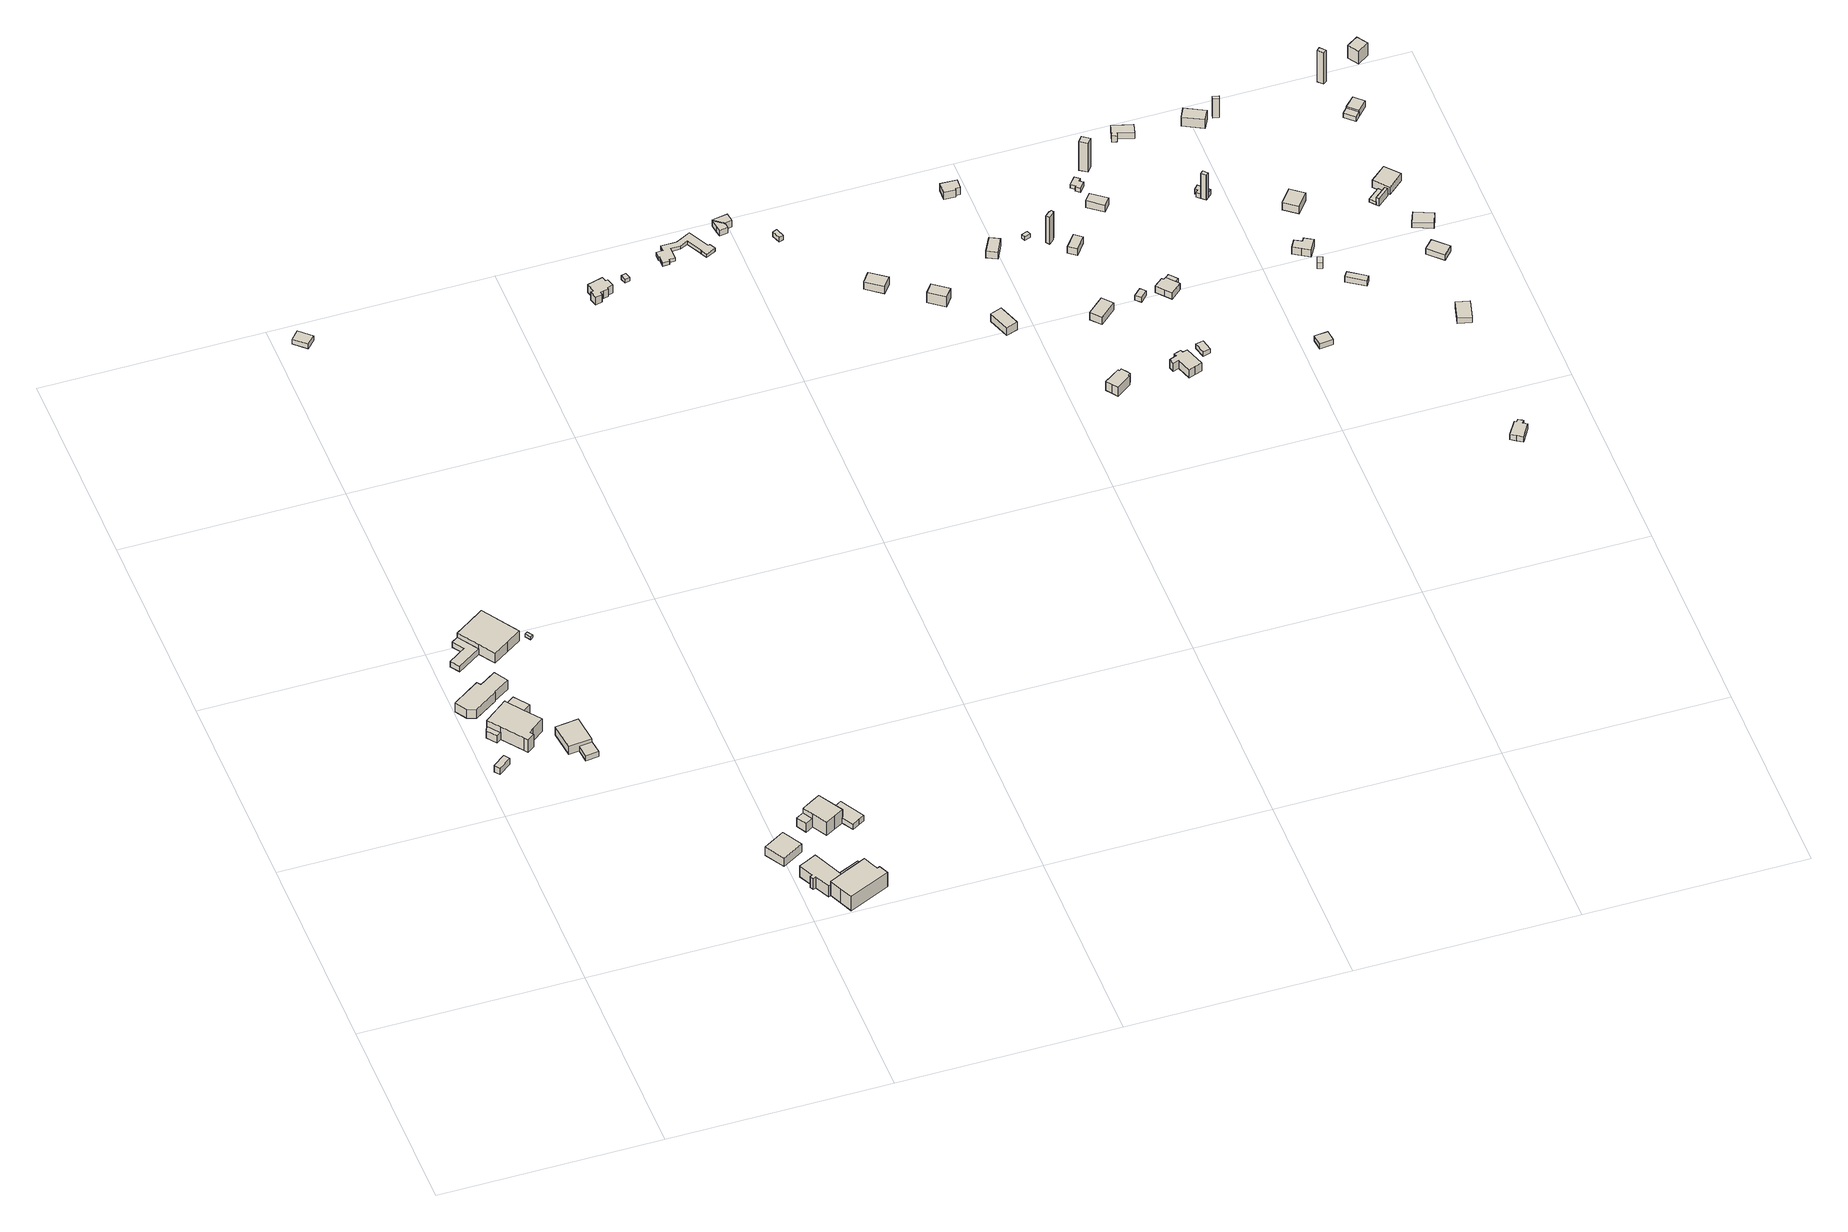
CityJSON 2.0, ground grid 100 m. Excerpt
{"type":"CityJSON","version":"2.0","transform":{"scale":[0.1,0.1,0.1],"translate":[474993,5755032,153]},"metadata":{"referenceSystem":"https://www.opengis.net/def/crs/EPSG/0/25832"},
"CityObjects":{
"building1":{"type":"Building","attributes":{"Gemeindeschluessel":"05766056","BezugspunktDach":"2000","function":"51009_1610","measuredHeight":4.57},"address":[{"country":"Germany"}],"geometry":[{"type":"Solid","lod":"1","boundaries":[[[[0,1,2,3]],[[4,5,6,7]],[[4,7,3,2]],[[5,4,2,1]],[[6,5,1,0]],[[7,6,0,3]]]]}]},
"building2":{"type":"Building","attributes":{"Gemeindeschluessel":"05766056","function":"31001_1010"},"address":[{"country":"Germany","locality":"Oerlinghausen","thoroughfareNumber":"2","thoroughfareName":"Hellweg"}],"children":["building2-1","building2-2"]},
"building2-1":{"type":"BuildingPart","attributes":{"BezugspunktDach":"2000","measuredHeight":10.69,"storeysAboveGround":1},"parents":["building2"],"geometry":[{"type":"Solid","lod":"1","boundaries":[[[[8,9,10,11,12,13,14,15,16,17,18,19]],[[20,21,22,23,24,25,26,27,28,29,30,31]],[[20,31,19,18]],[[21,20,18,17]],[[22,21,17,16]],[[23,22,16,15]],[[24,23,15,14]],[[25,24,14,13]],[[26,25,13,12]],[[27,26,12,11]],[[28,27,11,10]],[[29,28,10,9]],[[30,29,9,8]],[[31,30,8,19]]]]}]},
"building2-2":{"type":"BuildingPart","attributes":{"BezugspunktDach":"2000","measuredHeight":4.09,"storeysAboveGround":1},"parents":["building2"],"geometry":[{"type":"Solid","lod":"1","boundaries":[[[[32,33,34,35]],[[36,37,27,26]],[[36,26,35,34]],[[37,36,34,33]],[[27,37,33,32]],[[26,27,32,35]]]]}]},
"building3":{"type":"Building","attributes":{"Gemeindeschluessel":"05766056","BezugspunktDach":"2000","function":"31001_2721","measuredHeight":5.2,"storeysAboveGround":1},"address":[{"country":"Germany","locality":"Oerlinghausen","thoroughfareNumber":"2","thoroughfareName":"Hellweg"}],"geometry":[{"type":"Solid","lod":"1","boundaries":[[[[38,39,40,41,42,43,44,45,46]],[[47,48,49,50,51,52,53,54,55]],[[47,55,46,45]],[[48,47,45,44]],[[49,48,44,43]],[[50,49,43,42]],[[51,50,42,41]],[[52,51,41,40]],[[53,52,40,39]],[[54,53,39,38]],[[55,54,38,46]]]]}]},
"building4":{"type":"Building","attributes":{"Gemeindeschluessel":"05766056","BezugspunktDach":"2000","function":"31001_2721","measuredHeight":7.05},"address":[{"country":"Germany","locality":"Oerlinghausen","thoroughfareNumber":"2","thoroughfareName":"Hellweg"}],"geometry":[{"type":"Solid","lod":"1","boundaries":[[[[56,57,58,59]],[[31,30,60,61]],[[31,61,59,58]],[[30,31,58,57]],[[60,30,57,56]],[[61,60,56,59]]]]}]},
"building5":{"type":"Building","attributes":{"Gemeindeschluessel":"05766056","BezugspunktDach":"2000","function":"51009_1610","measuredHeight":3.03},"address":[{"country":"Germany"}],"geometry":[{"type":"Solid","lod":"1","boundaries":[[[[62,63,64,65,66,67]],[[68,69,70,71,72,73]],[[68,73,67,66]],[[69,68,66,65]],[[70,69,65,64]],[[71,70,64,63]],[[72,71,63,62]],[[73,72,62,67]]]]}]},
"building6":{"type":"Building","attributes":{"Gemeindeschluessel":"05766056","function":"31001_2721"},"address":[{"country":"Germany","locality":"Oerlinghausen","thoroughfareNumber":"2","thoroughfareName":"Hellweg"}],"children":["building6-1","building6-2"]},
"building6-1":{"type":"BuildingPart","attributes":{"BezugspunktDach":"2000","measuredHeight":6.29,"storeysAboveGround":1},"parents":["building6"],"geometry":[{"type":"Solid","lod":"1","boundaries":[[[[74,75,76,77]],[[78,79,80,81]],[[78,81,77,76]],[[79,78,76,75]],[[80,79,75,74]],[[81,80,74,77]]]]}]},
"building6-2":{"type":"BuildingPart","attributes":{"BezugspunktDach":"2000","measuredHeight":3.76,"storeysAboveGround":1},"parents":["building6"],"geometry":[{"type":"Solid","lod":"1","boundaries":[[[[82,83,84,85]],[[86,87,81,88]],[[86,88,85,84]],[[87,86,84,83]],[[81,87,83,82]],[[88,81,82,85]]]]}]},
"building7":{"type":"Building","attributes":{"Gemeindeschluessel":"05766056","BezugspunktDach":"2000","function":"31001_2720","measuredHeight":6.4,"storeysAboveGround":1},"address":[{"country":"Germany","locality":"Oerlinghausen","thoroughfareNumber":"2","thoroughfareName":"Hellweg"}],"geometry":[{"type":"Solid","lod":"1","boundaries":[[[[89,90,91,92,93,94,95]],[[96,73,72,97,98,99,100]],[[96,100,95,94]],[[73,96,94,93]],[[72,73,93,92]],[[97,72,92,91]],[[98,97,91,90]],[[99,98,90,89]],[[100,99,89,95]]]]}]},
"building8":{"type":"Building","attributes":{"Gemeindeschluessel":"05766056","BezugspunktDach":"2000","function":"31001_2523","measuredHeight":1.59},"address":[{"country":"Germany","locality":"Oerlinghausen","thoroughfareNumber":"2","thoroughfareName":"Hellweg"}],"geometry":[{"type":"Solid","lod":"1","boundaries":[[[[101,102,103,104]],[[105,106,107,108]],[[105,108,104,103]],[[106,105,103,102]],[[107,106,102,101]],[[108,107,101,104]]]]}]},
"building9":{"type":"Building","attributes":{"Gemeindeschluessel":"05766056","BezugspunktDach":"2000","function":"31001_2000","measuredHeight":6.18},"address":[{"country":"Germany","locality":"Oerlinghausen","thoroughfareNumber":"4","thoroughfareName":"Hellweg"}],"geometry":[{"type":"Solid","lod":"1","boundaries":[[[[109,110,111,112]],[[113,114,115,116]],[[113,116,112,111]],[[114,113,111,110]],[[115,114,110,109]],[[116,115,109,112]]]]}]},
"building10":{"type":"Building","attributes":{"Gemeindeschluessel":"05766056","BezugspunktDach":"2000","function":"31001_2000","measuredHeight":9.36},"address":[{"country":"Germany","locality":"Oerlinghausen","thoroughfareNumber":"6","thoroughfareName":"Hellweg"}],"geometry":[{"type":"Solid","lod":"1","boundaries":[[[[117,118,119,120,121,122,123,124,125,126,127]],[[128,129,130,131,132,133,134,135,136,137,138]],[[128,138,127,126]],[[129,128,126,125]],[[130,129,125,124]],[[131,130,124,123]],[[132,131,123,122]],[[133,132,122,121]],[[134,133,121,120]],[[135,134,120,119]],[[136,135,119,118]],[[137,136,118,117]],[[138,137,117,127]]]]}]},
"building11":{"type":"Building","attributes":{"Gemeindeschluessel":"05766056","BezugspunktDach":"2000","function":"31001_2000","measuredHeight":2.71},"address":[{"country":"Germany","locality":"Oerlinghausen","thoroughfareNumber":"1","thoroughfareName":"Hellweg"}],"geometry":[{"type":"Solid","lod":"1","boundaries":[[[[139,140,141,142]],[[143,144,145,146]],[[143,146,142,141]],[[144,143,141,140]],[[145,144,140,139]],[[146,145,139,142]]]]}]},
"building12":{"type":"Building","attributes":{"Gemeindeschluessel":"05766056","function":"31001_1100"},"address":[{"country":"Germany","locality":"Oerlinghausen","thoroughfareNumber":"6","thoroughfareName":"Hellweg"}],"children":["building12-1","building12-2"]},
"building12-1":{"type":"BuildingPart","attributes":{"BezugspunktDach":"2000","measuredHeight":11.65},"parents":["building12"],"geometry":[{"type":"Solid","lod":"1","boundaries":[[[[147,148,149,150,151,152,153,154,155,156]],[[157,158,159,160,161,162,163,164,165,166]],[[157,166,156,155]],[[158,157,155,154]],[[159,158,154,153]],[[160,159,153,152]],[[161,160,152,151]],[[162,161,151,150]],[[163,162,150,149]],[[164,163,149,148]],[[165,164,148,147]],[[166,165,147,156]]]]}]},
"building12-2":{"type":"BuildingPart","attributes":{"BezugspunktDach":"2000","measuredHeight":5.24},"parents":["building12"],"geometry":[{"type":"Solid","lod":"1","boundaries":[[[[167,168,169,170]],[[164,171,172,165]],[[164,165,170,169]],[[171,164,169,168]],[[172,171,168,167]],[[165,172,167,170]]]]}]},
"building13":{"type":"Building","attributes":{"Gemeindeschluessel":"05766056","function":"31001_1100"},"address":[{"country":"Germany","locality":"Oerlinghausen","thoroughfareNumber":"4","thoroughfareName":"Hellweg"}],"children":["building13-1","building13-2"]},
"building13-1":{"type":"BuildingPart","attributes":{"BezugspunktDach":"2000","measuredHeight":10.25},"parents":["building13"],"geometry":[{"type":"Solid","lod":"1","boundaries":[[[[173,174,175,176,177,178,179,180]],[[181,182,183,184,185,186,187,188]],[[181,188,180,179]],[[182,181,179,178]],[[183,182,178,177]],[[184,183,177,176]],[[185,184,176,175]],[[186,185,175,174]],[[187,186,174,173]],[[188,187,173,180]]]]}]},
"building13-2":{"type":"BuildingPart","attributes":{"BezugspunktDach":"2000","measuredHeight":5.06},"parents":["building13"],"geometry":[{"type":"Solid","lod":"1","boundaries":[[[[189,190,191,192]],[[193,194,185,184]],[[193,184,192,191]],[[194,193,191,190]],[[185,194,190,189]],[[184,185,189,192]]]]}]},
"building14":{"type":"Building","attributes":{"Gemeindeschluessel":"05766056","BezugspunktDach":"2000","function":"31001_2000","measuredHeight":4.36},"address":[{"country":"Germany","locality":"Oerlinghausen","thoroughfareNumber":"4","thoroughfareName":"Hellweg"}],"geometry":[{"type":"Solid","lod":"1","boundaries":[[[[195,196,197,198,199,200,201,202]],[[203,204,205,206,207,208,209,210]],[[203,210,202,201]],[[204,203,201,200]],[[205,204,200,199]],[[206,205,199,198]],[[207,206,198,197]],[[208,207,197,196]],[[209,208,196,195]],[[210,209,195,202]]]]}]},
"building15":{"type":"Building","attributes":{"Gemeindeschluessel":"05766056","BezugspunktDach":"2000","function":"31001_1312","measuredHeight":5.05},"address":[{"country":"Germany","locality":"Oerlinghausen","thoroughfareNumber":"1053","thoroughfareName":"Brandsmühle"}],"geometry":[{"type":"Solid","lod":"1","boundaries":[[[[211,212,213,214,215,216,217,218,219,220,221,222,223,224,225,226]],[[227,228,229,230,231,232,233,234,235,236,237,238,239,240,241,242]],[[227,242,226,225]],[[228,227,225,224]],[[229,228,224,223]],[[230,229,223,222]],[[231,230,222,221]],[[232,231,221,220]],[[233,232,220,219]],[[234,233,219,218]],[[235,234,218,217]],[[236,235,217,216]],[[237,236,216,215]],[[238,237,215,214]],[[239,238,214,213]],[[240,239,213,212]],[[241,240,212,211]],[[242,241,211,226]]]]}]},
"building16":{"type":"Building","attributes":{"Gemeindeschluessel":"05766056","BezugspunktDach":"2000","function":"31001_2000","measuredHeight":2.32},"address":[{"country":"Germany","locality":"Oerlinghausen","thoroughfareNumber":"1053","thoroughfareName":"Brandsmühle"}],"geometry":[{"type":"Solid","lod":"1","boundaries":[[[[243,244,245,246]],[[247,248,249,250]],[[247,250,246,245]],[[248,247,245,244]],[[249,248,244,243]],[[250,249,243,246]]]]}]},
"building17":{"type":"Building","attributes":{"Gemeindeschluessel":"05766056","BezugspunktDach":"2000","function":"31001_1312","measuredHeight":2.03},"address":[{"country":"Germany","locality":"Oerlinghausen","thoroughfareNumber":"1048","thoroughfareName":"Brandsmühle"}],"geometry":[{"type":"Solid","lod":"1","boundaries":[[[[251,252,253,254,255,256,257,258,259,260,261,262,263,264,265,266,267,268,269,270]],[[271,272,273,274,275,276,277,278,279,280,281,282,283,284,285,286,287,288,289,290]],[[271,290,270,269]],[[272,271,269,268]],[[273,272,268,267]],[[274,273,267,266]],[[275,274,266,265]],[[276,275,265,264]],[[277,276,264,263]],[[278,277,263,262]],[[279,278,262,261]],[[280,279,261,260]],[[281,280,260,259]],[[282,281,259,258]],[[283,282,258,257]],[[284,283,257,256]],[[285,284,256,255]],[[286,285,255,254]],[[287,286,254,253]],[[288,287,253,252]],[[289,288,252,251]],[[290,289,251,270]]]]}]},
"building18":{"type":"Building","attributes":{"Gemeindeschluessel":"05766056","function":"31001_1312"},"address":[{"country":"Germany","locality":"Oerlinghausen","thoroughfareNumber":"1047","thoroughfareName":"Brandsmühle"}],"children":["building18-1","building18-2"]},
"building18-1":{"type":"BuildingPart","attributes":{"BezugspunktDach":"2000","measuredHeight":3.7},"parents":["building18"],"geometry":[{"type":"Solid","lod":"1","boundaries":[[[[291,292,293,294]],[[295,296,297,298]],[[295,298,294,293]],[[296,295,293,292]],[[297,296,292,291]],[[298,297,291,294]]]]}]},
"building18-2":{"type":"BuildingPart","attributes":{"BezugspunktDach":"2000","measuredHeight":3.35},"parents":["building18"],"geometry":[{"type":"Solid","lod":"1","boundaries":[[[[299,300,301,302,303]],[[304,305,296,295,306]],[[304,306,303,302]],[[305,304,302,301]],[[296,305,301,300]],[[295,296,300,299]],[[306,295,299,303]]]]}]},
"building19":{"type":"Building","attributes":{"Gemeindeschluessel":"05766056","BezugspunktDach":"2000","function":"31001_2000","measuredHeight":2.84},"address":[{"country":"Germany","locality":"Oerlinghausen","thoroughfareNumber":"1047","thoroughfareName":"Brandsmühle"}],"geometry":[{"type":"Solid","lod":"1","boundaries":[[[[307,308,309,310]],[[311,312,313,314]],[[311,314,310,309]],[[312,311,309,308]],[[313,312,308,307]],[[314,313,307,310]]]]}]},
"building20":{"type":"Building","attributes":{"Gemeindeschluessel":"05766056","BezugspunktDach":"2000","function":"31001_1312","measuredHeight":4.89},"address":[{"country":"Germany","locality":"Oerlinghausen","thoroughfareNumber":"1054","thoroughfareName":"Brandsmühle"}],"geometry":[{"type":"Solid","lod":"1","boundaries":[[[[315,316,317,318]],[[319,320,321,322]],[[319,322,318,317]],[[320,319,317,316]],[[321,320,316,315]],[[322,321,315,318]]]]}]},
"building21":{"type":"Building","attributes":{"Gemeindeschluessel":"05766056","BezugspunktDach":"2000","function":"31001_1312","measuredHeight":6.3},"address":[{"country":"Germany","locality":"Oerlinghausen","thoroughfareNumber":"1055a","thoroughfareName":"Brandsmühle"}],"geometry":[{"type":"Solid","lod":"1","boundaries":[[[[323,324,325,326]],[[327,328,329,330]],[[327,330,326,325]],[[328,327,325,324]],[[329,328,324,323]],[[330,329,323,326]]]]}]},
"building22":{"type":"Building","attributes":{"Gemeindeschluessel":"05766056","BezugspunktDach":"2000","function":"31001_1312","measuredHeight":5.09},"address":[{"country":"Germany","locality":"Oerlinghausen","thoroughfareNumber":"1055","thoroughfareName":"Brandsmühle"}],"geometry":[{"type":"Solid","lod":"1","boundaries":[[[[331,332,333,334]],[[335,336,337,338]],[[335,338,334,333]],[[336,335,333,332]],[[337,336,332,331]],[[338,337,331,334]]]]}]},
"building23":{"type":"Building","attributes":{"Gemeindeschluessel":"05766056","BezugspunktDach":"2000","function":"31001_1312","measuredHeight":5.75},"address":[{"country":"Germany","locality":"Oerlinghausen","thoroughfareNumber":"1067","thoroughfareName":"Brandsmühle"}],"geometry":[{"type":"Solid","lod":"1","boundaries":[[[[339,340,341,342,343,344,345,346,347,348]],[[349,350,351,352,353,354,355,356,357,358]],[[349,358,348,347]],[[350,349,347,346]],[[351,350,346,345]],[[352,351,345,344]],[[353,352,344,343]],[[354,353,343,342]],[[355,354,342,341]],[[356,355,341,340]],[[357,356,340,339]],[[358,357,339,348]]]]}]},
"building24":{"type":"Building","attributes":{"Gemeindeschluessel":"05766056","BezugspunktDach":"2000","function":"31001_1312","measuredHeight":4.3},"address":[{"country":"Germany","locality":"Oerlinghausen","thoroughfareNumber":"1057","thoroughfareName":"Brandsmühle"}],"geometry":[{"type":"Solid","lod":"1","boundaries":[[[[359,360,361,362]],[[363,364,365,366]],[[363,366,362,361]],[[364,363,361,360]],[[365,364,360,359]],[[366,365,359,362]]]]}]},
"building25":{"type":"Building","attributes":{"Gemeindeschluessel":"05766056","BezugspunktDach":"2000","function":"31001_1312","measuredHeight":3.97},"address":[{"country":"Germany","locality":"Oerlinghausen","thoroughfareNumber":"1056","thoroughfareName":"Brandsmühle"}],"geometry":[{"type":"Solid","lod":"1","boundaries":[[[[367,368,369,370,371,372]],[[373,374,375,376,377,378]],[[373,378,372,371]],[[374,373,371,370]],[[375,374,370,369]],[[376,375,369,368]],[[377,376,368,367]],[[378,377,367,372]]]]}]},
"building26":{"type":"Building","attributes":{"Gemeindeschluessel":"05766056","BezugspunktDach":"2000","function":"31001_1312","measuredHeight":4.69},"address":[{"country":"Germany","locality":"Oerlinghausen","thoroughfareNumber":"1066","thoroughfareName":"Brandsmühle"}],"geometry":[{"type":"Solid","lod":"1","boundaries":[[[[379,380,381,382]],[[383,384,385,386]],[[383,386,382,381]],[[384,383,381,380]],[[385,384,380,379]],[[386,385,379,382]]]]}]},
"building27":{"type":"Building","attributes":{"Gemeindeschluessel":"05766056","BezugspunktDach":"2000","function":"31001_2000","measuredHeight":2.03},"address":[{"country":"Germany","locality":"Oerlinghausen","thoroughfareNumber":"1057","thoroughfareName":"Brandsmühle"}],"geometry":[{"type":"Solid","lod":"1","boundaries":[[[[387,388,389,390]],[[391,392,393,394]],[[391,394,390,389]],[[392,391,389,388]],[[393,392,388,387]],[[394,393,387,390]]]]}]},
"building28":{"type":"Building","attributes":{"Gemeindeschluessel":"05766056","BezugspunktDach":"2000","function":"31001_2000","measuredHeight":15.37},"address":[{"country":"Germany","locality":"Oerlinghausen","thoroughfareNumber":"1061","thoroughfareName":"Brandsmühle"}],"geometry":[{"type":"Solid","lod":"1","boundaries":[[[[395,396,397,398,399,400,401,402]],[[403,404,405,406,407,408,409,410]],[[403,410,402,401]],[[404,403,401,400]],[[405,404,400,399]],[[406,405,399,398]],[[407,406,398,397]],[[408,407,397,396]],[[409,408,396,395]],[[410,409,395,402]]]]}]},
"building29":{"type":"Building","attributes":{"Gemeindeschluessel":"05766056","BezugspunktDach":"2000","function":"31001_1312","measuredHeight":5.34},"address":[{"country":"Germany","locality":"Oerlinghausen","thoroughfareNumber":"1068","thoroughfareName":"Brandsmühle"}],"geometry":[{"type":"Solid","lod":"1","boundaries":[[[[411,412,413,414,415,416,417,418,419,420,421,422]],[[423,424,425,426,427,428,429,430,431,432,433,434]],[[423,434,422,421]],[[424,423,421,420]],[[425,424,420,419]],[[426,425,419,418]],[[427,426,418,417]],[[428,427,417,416]],[[429,428,416,415]],[[430,429,415,414]],[[431,430,414,413]],[[432,431,413,412]],[[433,432,412,411]],[[434,433,411,422]]]]}]},
"building30":{"type":"Building","attributes":{"Gemeindeschluessel":"05766056","BezugspunktDach":"2000","function":"31001_1312","measuredHeight":4.19},"address":[{"country":"Germany","locality":"Oerlinghausen","thoroughfareNumber":"1061","thoroughfareName":"Brandsmühle"}],"geometry":[{"type":"Solid","lod":"1","boundaries":[[[[435,436,437,438]],[[439,440,441,442]],[[439,442,438,437]],[[440,439,437,436]],[[441,440,436,435]],[[442,441,435,438]]]]}]},
"building31":{"type":"Building","attributes":{"Gemeindeschluessel":"05766056","BezugspunktDach":"2000","function":"31001_2000","measuredHeight":2.7},"address":[{"country":"Germany","locality":"Oerlinghausen","thoroughfareNumber":"1065","thoroughfareName":"Brandsmühle"}],"geometry":[{"type":"Solid","lod":"1","boundaries":[[[[443,444,445,446]],[[447,448,449,450]],[[447,450,446,445]],[[448,447,445,444]],[[449,448,444,443]],[[450,449,443,446]]]]}]},
"building32":{"type":"Building","attributes":{"Gemeindeschluessel":"05766056","BezugspunktDach":"2000","function":"31001_2000","measuredHeight":2.52},"address":[{"country":"Germany","locality":"Oerlinghausen","thoroughfareNumber":"1068","thoroughfareName":"Brandsmühle"}],"geometry":[{"type":"Solid","lod":"1","boundaries":[[[[451,452,453,454]],[[455,456,457,458]],[[455,458,454,453]],[[456,455,453,452]],[[457,456,452,451]],[[458,457,451,454]]]]}]},
"building33":{"type":"Building","attributes":{"Gemeindeschluessel":"05766056","function":"31001_1312"},"address":[{"country":"Germany","locality":"Oerlinghausen","thoroughfareNumber":"1065","thoroughfareName":"Brandsmühle"}],"children":["building33-1","building33-2"]},
"building33-1":{"type":"BuildingPart","attributes":{"BezugspunktDach":"2000","measuredHeight":4.14},"parents":["building33"],"geometry":[{"type":"Solid","lod":"1","boundaries":[[[[459,460,461,462,463,464,465,466,467]],[[468,469,470,471,472,473,474,475,476]],[[468,476,467,466]],[[469,468,466,465]],[[470,469,465,464]],[[471,470,464,463]],[[472,471,463,462]],[[473,472,462,461]],[[474,473,461,460]],[[475,474,460,459]],[[476,475,459,467]]]]}]},
"building33-2":{"type":"BuildingPart","attributes":{"BezugspunktDach":"2000","measuredHeight":3.51},"parents":["building33"],"geometry":[{"type":"Solid","lod":"1","boundaries":[[[[477,478,479,480]],[[469,476,481,482]],[[469,482,480,479]],[[476,469,479,478]],[[481,476,478,477]],[[482,481,477,480]]]]}]},
"building34":{"type":"Building","attributes":{"Gemeindeschluessel":"05766056","BezugspunktDach":"2000","function":"31001_2000","measuredHeight":2.17},"address":[{"country":"Germany","locality":"Oerlinghausen","thoroughfareNumber":"1060","thoroughfareName":"Brandsmühle"}],"geometry":[{"type":"Solid","lod":"1","boundaries":[[[[483,484,485,486,487,488,489,490]],[[491,492,493,494,495,496,497,498]],[[491,498,490,489]],[[492,491,489,488]],[[493,492,488,487]],[[494,493,487,486]],[[495,494,486,485]],[[496,495,485,484]],[[497,496,484,483]],[[498,497,483,490]]]]}]},
"building35":{"type":"Building","attributes":{"Gemeindeschluessel":"05766056","BezugspunktDach":"2000","function":"31001_1312","measuredHeight":5.02},"address":[{"country":"Germany","locality":"Oerlinghausen","thoroughfareNumber":"1060","thoroughfareName":"Brandsmühle"}],"geometry":[{"type":"Solid","lod":"1","boundaries":[[[[499,500,501,502]],[[503,504,505,506]],[[503,506,502,501]],[[504,503,501,500]],[[505,504,500,499]],[[506,505,499,502]]]]}]},
"building36":{"type":"Building","attributes":{"Gemeindeschluessel":"05766056","BezugspunktDach":"2000","function":"31001_2000","measuredHeight":16.68},"address":[{"country":"Germany","locality":"Oerlinghausen","thoroughfareNumber":"1059","thoroughfareName":"Brandsmühle"}],"geometry":[{"type":"Solid","lod":"1","boundaries":[[[[507,508,509,510]],[[511,512,513,514]],[[511,514,510,509]],[[512,511,509,508]],[[513,512,508,507]],[[514,513,507,510]]]]}]},
"building37":{"type":"Building","attributes":{"Gemeindeschluessel":"05766056","BezugspunktDach":"2000","function":"31001_1312","measuredHeight":4.35},"address":[{"country":"Germany","locality":"Oerlinghausen","thoroughfareNumber":"1059","thoroughfareName":"Brandsmühle"}],"geometry":[{"type":"Solid","lod":"1","boundaries":[[[[515,516,517,518,519,520,521,522]],[[523,524,525,526,527,528,529,530]],[[523,530,522,521]],[[524,523,521,520]],[[525,524,520,519]],[[526,525,519,518]],[[527,526,518,517]],[[528,527,517,516]],[[529,528,516,515]],[[530,529,515,522]]]]}]},
"building38":{"type":"Building","attributes":{"Gemeindeschluessel":"05766056","BezugspunktDach":"2000","function":"31001_1312","measuredHeight":3.29},"address":[{"country":"Germany","locality":"Oerlinghausen","thoroughfareNumber":"1107","thoroughfareName":"Brandsmühle"}],"geometry":[{"type":"Solid","lod":"1","boundaries":[[[[531,532,533,534]],[[535,536,537,538]],[[535,538,534,533]],[[536,535,533,532]],[[537,536,532,531]],[[538,537,531,534]]]]}]},
"building39":{"type":"Building","attributes":{"Gemeindeschluessel":"05766056","BezugspunktDach":"2000","function":"51009_1610","measuredHeight":14.56},"address":[{"country":"Germany"}],"geometry":[{"type":"Solid","lod":"1","boundaries":[[[[539,540,541,542,543,544]],[[545,546,547,548,549,550]],[[545,550,544,543]],[[546,545,543,542]],[[547,546,542,541]],[[548,547,541,540]],[[549,548,540,539]],[[550,549,539,544]]]]}]},
"building40":{"type":"Building","attributes":{"Gemeindeschluessel":"05766056","BezugspunktDach":"2000","function":"31001_1312","measuredHeight":2.71},"address":[{"country":"Germany","locality":"Oerlinghausen","thoroughfareNumber":"1064","thoroughfareName":"Brandsmühle"}],"geometry":[{"type":"Solid","lod":"1","boundaries":[[[[551,552,553,554,555,556,557,558]],[[559,560,561,562,563,564,565,566]],[[559,566,558,557]],[[560,559,557,556]],[[561,560,556,555]],[[562,561,555,554]],[[563,562,554,553]],[[564,563,553,552]],[[565,564,552,551]],[[566,565,551,558]]]]}]},
"building41":{"type":"Building","attributes":{"Gemeindeschluessel":"05766056","BezugspunktDach":"2000","function":"31001_1312","measuredHeight":4.92},"address":[{"country":"Germany","locality":"Oerlinghausen","thoroughfareNumber":"1100","thoroughfareName":"Brandsmühle"}],"geometry":[{"type":"Solid","lod":"1","boundaries":[[[[567,568,569,570,571,572,573,574]],[[575,576,577,578,579,580,581,582]],[[575,582,574,573]],[[576,575,573,572]],[[577,576,572,571]],[[578,577,571,570]],[[579,578,570,569]],[[580,579,569,568]],[[581,580,568,567]],[[582,581,567,574]]]]}]},
"building42":{"type":"Building","attributes":{"Gemeindeschluessel":"05766056","BezugspunktDach":"2000","function":"31001_2000","measuredHeight":3.6},"address":[{"country":"Germany","locality":"Oerlinghausen","thoroughfareNumber":"1100","thoroughfareName":"Brandsmühle"}],"geometry":[{"type":"Solid","lod":"1","boundaries":[[[[583,584,585,586]],[[587,588,589,590]],[[587,590,586,585]],[[588,587,585,584]],[[589,588,584,583]],[[590,589,583,586]]]]}]},
"building43":{"type":"Building","attributes":{"Gemeindeschluessel":"05766056","BezugspunktDach":"2000","function":"31001_1312","measuredHeight":5.59},"address":[{"country":"Germany","locality":"Oerlinghausen","thoroughfareNumber":"1063","thoroughfareName":"Brandsmühle"}],"geometry":[{"type":"Solid","lod":"1","boundaries":[[[[591,592,593,594]],[[595,596,597,598]],[[595,598,594,593]],[[596,595,593,592]],[[597,596,592,591]],[[598,597,591,594]]]]}]},
"building44":{"type":"Building","attributes":{"Gemeindeschluessel":"05766056","BezugspunktDach":"2000","function":"31001_1312","measuredHeight":3.05},"address":[{"country":"Germany","locality":"Oerlinghausen","thoroughfareNumber":"1101","thoroughfareName":"Brandsmühle"}],"geometry":[{"type":"Solid","lod":"1","boundaries":[[[[599,600,601,602]],[[603,604,605,606]],[[603,606,602,601]],[[604,603,601,600]],[[605,604,600,599]],[[606,605,599,602]]]]}]},
"building45":{"type":"Building","attributes":{"Gemeindeschluessel":"05766056","BezugspunktDach":"2000","function":"31001_1312","measuredHeight":4.98},"address":[{"country":"Germany","locality":"Oerlinghausen","thoroughfareNumber":"1094","thoroughfareName":"Brandsmühle"}],"geometry":[{"type":"Solid","lod":"1","boundaries":[[[[607,608,609,610]],[[611,612,613,614]],[[611,614,610,609]],[[612,611,609,608]],[[613,612,608,607]],[[614,613,607,610]]]]}]},
"building46":{"type":"Building","attributes":{"Gemeindeschluessel":"05766056","BezugspunktDach":"2000","function":"31001_1312","measuredHeight":3.65},"address":[{"country":"Germany","locality":"Oerlinghausen","thoroughfareNumber":"1111","thoroughfareName":"Brandsmühle"}],"geometry":[{"type":"Solid","lod":"1","boundaries":[[[[615,616,617,618,619,620,621,622,623,624]],[[625,626,627,628,629,630,631,632,633,634]],[[625,634,624,623]],[[626,625,623,622]],[[627,626,622,621]],[[628,627,621,620]],[[629,628,620,619]],[[630,629,619,618]],[[631,630,618,617]],[[632,631,617,616]],[[633,632,616,615]],[[634,633,615,624]]]]}]},
"building47":{"type":"Building","attributes":{"Gemeindeschluessel":"05766056","BezugspunktDach":"2000","function":"31001_2000","measuredHeight":11.47},"address":[{"country":"Germany","locality":"Oerlinghausen","thoroughfareNumber":"1063","thoroughfareName":"Brandsmühle"}],"geometry":[{"type":"Solid","lod":"1","boundaries":[[[[635,636,637,638]],[[639,640,641,642]],[[639,642,638,637]],[[640,639,637,636]],[[641,640,636,635]],[[642,641,635,638]]]]}]},
"building48":{"type":"Building","attributes":{"Gemeindeschluessel":"05766056","BezugspunktDach":"2000","function":"31001_1312","measuredHeight":3.73},"address":[{"country":"Germany","locality":"Oerlinghausen","thoroughfareNumber":"1108","thoroughfareName":"Brandsmühle"}],"geometry":[{"type":"Solid","lod":"1","boundaries":[[[[643,644,645,646]],[[647,648,649,650]],[[647,650,646,645]],[[648,647,645,644]],[[649,648,644,643]],[[650,649,643,646]]]]}]},
"building49":{"type":"Building","attributes":{"Gemeindeschluessel":"05766056","BezugspunktDach":"2000","function":"31001_1312","measuredHeight":1.74},"address":[{"country":"Germany","locality":"Oerlinghausen","thoroughfareNumber":"1095","thoroughfareName":"Brandsmühle"}],"geometry":[{"type":"Solid","lod":"1","boundaries":[[[[651,652,653,654]],[[655,656,657,658]],[[655,658,654,653]],[[656,655,653,652]],[[657,656,652,651]],[[658,657,651,654]]]]}]},
"building50":{"type":"Building","attributes":{"Gemeindeschluessel":"05766056","BezugspunktDach":"2100","function":"51009_1610","measuredHeight":4.2},"address":[{"country":"Germany"}],"geometry":[{"type":"Solid","lod":"1","boundaries":[[[[659,660,661,662]],[[663,664,665,666]],[[663,666,662,661]],[[664,663,661,660]],[[665,664,660,659]],[[666,665,659,662]]]]}]},
"building51":{"type":"Building","attributes":{"Gemeindeschluessel":"05766056","BezugspunktDach":"2000","function":"31001_1312","measuredHeight":3.24},"address":[{"country":"Germany","locality":"Oerlinghausen","thoroughfareNumber":"1102","thoroughfareName":"Brandsmühle"}],"geometry":[{"type":"Solid","lod":"1","boundaries":[[[[667,668,669,670]],[[671,672,673,674]],[[671,674,670,669]],[[672,671,669,668]],[[673,672,668,667]],[[674,673,667,670]]]]}]},
"building52":{"type":"Building","attributes":{"Gemeindeschluessel":"05766056","BezugspunktDach":"2000","function":"31001_1312","measuredHeight":5.46},"address":[{"country":"Germany","locality":"Oerlinghausen","thoroughfareNumber":"1095","thoroughfareName":"Brandsmühle"}],"geometry":[{"type":"Solid","lod":"1","boundaries":[[[[675,676,677,678]],[[679,680,681,682]],[[679,682,678,677]],[[680,679,677,676]],[[681,680,676,675]],[[682,681,675,678]]]]}]},
"building53":{"type":"Building","attributes":{"Gemeindeschluessel":"05766056","BezugspunktDach":"2000","function":"31001_1312","measuredHeight":3.1},"address":[{"country":"Germany","locality":"Oerlinghausen","thoroughfareNumber":"1096","thoroughfareName":"Brandsmühle"}],"geometry":[{"type":"Solid","lod":"1","boundaries":[[[[683,684,685,686]],[[687,688,689,690]],[[687,690,686,685]],[[688,687,685,684]],[[689,688,684,683]],[[690,689,683,686]]]]}]},
"building54":{"type":"Building","attributes":{"Gemeindeschluessel":"05766056","BezugspunktDach":"2000","function":"51009_1610","measuredHeight":2.68},"address":[{"country":"Germany"}],"geometry":[{"type":"Solid","lod":"1","boundaries":[[[[691,692,693,694]],[[695,696,697,698]],[[695,698,694,693]],[[696,695,693,692]],[[697,696,692,691]],[[698,697,691,694]]]]}]},
"building55":{"type":"Building","attributes":{"Gemeindeschluessel":"05766056","BezugspunktDach":"2100","function":"31001_2000","measuredHeight":18.04},"address":[{"country":"Germany","locality":"Oerlinghausen","thoroughfareNumber":"1088","thoroughfareName":"Brandsmühle"}],"geometry":[{"type":"Solid","lod":"1","boundaries":[[[[699,700,701,702]],[[703,704,705,706]],[[703,706,702,701]],[[704,703,701,700]],[[705,704,700,699]],[[706,705,699,702]]]]}]},
"building56":{"type":"Building","attributes":{"Gemeindeschluessel":"05766056","BezugspunktDach":"2000","function":"31001_1312","measuredHeight":3.82},"address":[{"country":"Germany","locality":"Oerlinghausen","thoroughfareNumber":"1087","thoroughfareName":"Brandsmühle"}],"geometry":[{"type":"Solid","lod":"1","boundaries":[[[[707,708,709,710]],[[698,697,711,712]],[[698,712,710,709]],[[697,698,709,708]],[[711,697,708,707]],[[712,711,707,710]]]]}]},
"building57":{"type":"Building","attributes":{"Gemeindeschluessel":"05766056","BezugspunktDach":"2000","function":"31001_1312","measuredHeight":8.11},"address":[{"country":"Germany","locality":"Oerlinghausen","thoroughfareNumber":"1088","thoroughfareName":"Brandsmühle"}],"geometry":[{"type":"Solid","lod":"1","boundaries":[[[[713,714,715,716]],[[717,718,719,720]],[[717,720,716,715]],[[718,717,715,714]],[[719,718,714,713]],[[720,719,713,716]]]]}]}
},
"vertices":[
[99,1302,49],[41,1259,49],[59,1235,49],[116,1277,49],[59,1235,12],[41,1259,12],[99,1302,12],[116,1277,12],
[194,1561,88],[192,1563,88],[139,1522,88],[86,1480,88],[128,1425,88],[198,1333,88],[210,1316,88],[242,1340,88],[230,1357,88],[251,1373,88],[305,1414,88],[244,1494,88],[305,1414,15],[251,1373,15],[230,1357,15],[242,1340,15],[210,1316,15],[198,1333,15],[128,1425,15],[86,1480,15],[139,1522,15],[192,1563,15],[194,1561,15],[244,1494,15],
[86,1480,56],[74,1454,56],[107,1410,56],[128,1425,56],[107,1410,15],[74,1454,15],
[139,1705,68],[127,1722,68],[3,1640,68],[37,1588,68],[74,1574,68],[179,1643,68],[178,1646,68],[252,1693,68],[214,1754,68],[252,1693,16],[178,1646,16],[179,1643,16],[74,1574,16],[37,1588,16],[3,1640,16],[127,1722,16],[139,1705,16],[214,1754,16],
[241,1595,66],[194,1561,66],[244,1494,66],[291,1529,66],[241,1595,15],[291,1529,15],
[145,2019,46],[117,2001,46],[151,1950,46],[71,1896,46],[99,1855,46],[206,1926,46],[99,1855,15],[71,1896,15],[151,1950,15],[117,2001,15],[145,2019,15],[206,1926,15],
[456,1396,55],[351,1383,55],[366,1256,55],[470,1268,55],[366,1256,9],[351,1383,9],[456,1396,9],[470,1268,9],
[470,1268,39],[413,1261,39],[420,1197,39],[478,1204,39],[420,1197,9],[413,1261,9],[478,1204,9],
[390,1945,72],[282,2111,72],[213,2065,72],[145,2019,72],[206,1926,72],[253,1855,72],[322,1900,72],[253,1855,15],[213,2065,15],[282,2111,15],[390,1945,15],[322,1900,15],
[428,1959,42],[416,1950,42],[433,1926,42],[445,1935,42],[433,1926,26],[416,1950,26],[428,1959,26],[445,1935,26],
[1032,488,60],[935,431,60],[987,342,60],[1084,399,60],[987,342,12],[935,431,12],[1032,488,12],[1084,399,12],
[1070,287,72],[1030,268,72],[1062,202,72],[1050,195,72],[1057,179,72],[1070,185,72],[1103,117,72],[1114,122,72],[1143,135,72],[1182,153,72],[1111,307,72],[1182,153,9],[1143,135,9],[1114,122,9],[1103,117,9],[1070,185,9],[1057,179,9],[1050,195,9],[1062,202,9],[1030,268,9],[1070,287,9],[1111,307,9],
[99,3897,82],[63,3857,82],[117,3808,82],[154,3847,82],[117,3808,55],[63,3857,55],[99,3897,55],[154,3847,55],
[1289,202,92],[1193,158,92],[1182,153,92],[1114,122,92],[1139,66,92],[1165,9,92],[1352,94,92],[1332,137,92],[1321,131,92],[1315,145,92],[1321,131,10],[1332,137,10],[1352,94,10],[1165,9,10],[1139,66,10],[1114,122,10],[1182,153,10],[1193,158,10],[1289,202,10],[1315,145,10],
[1272,238,50],[1177,195,50],[1193,158,50],[1289,202,50],[1177,195,10],[1272,238,10],
[1233,614,91],[1190,589,91],[1147,564,91],[1173,519,91],[1212,453,91],[1255,478,91],[1298,503,91],[1265,559,91],[1298,503,15],[1255,478,15],[1212,453,15],[1173,519,15],[1147,564,15],[1190,589,15],[1233,614,15],[1265,559,15],
[1147,564,65],[1113,544,65],[1139,499,65],[1173,519,65],[1139,499,15],[1113,544,15],
[1384,482,49],[1321,592,49],[1293,575,49],[1265,559,49],[1298,503,49],[1294,501,49],[1325,448,49],[1356,466,49],[1325,448,18],[1294,501,18],[1298,503,18],[1265,559,18],[1293,575,18],[1321,592,18],[1384,482,18],[1356,466,18],
[1338,3723,130],[1334,3722,130],[1334,3721,130],[1303,3714,130],[1314,3671,130],[1300,3667,130],[1309,3632,130],[1340,3640,130],[1336,3653,130],[1354,3657,130],[1374,3662,130],[1372,3669,130],[1399,3676,130],[1390,3713,130],[1379,3711,130],[1373,3732,130],[1379,3711,85],[1390,3713,85],[1399,3676,85],[1372,3669,85],[1374,3662,85],[1354,3657,85],[1336,3653,85],[1340,3640,85],[1309,3632,85],[1300,3667,85],[1314,3671,85],[1303,3714,85],[1334,3721,85],[1334,3722,85],[1338,3723,85],[1373,3732,85],
[1475,3731,122],[1453,3725,122],[1461,3698,122],[1483,3704,122],[1461,3698,101],[1453,3725,101],[1475,3731,101],[1483,3704,101],
[1734,3835,123],[1664,3835,123],[1665,3807,123],[1633,3806,123],[1634,3775,123],[1639,3775,123],[1639,3739,123],[1669,3740,123],[1669,3749,123],[1697,3750,123],[1696,3809,123],[1741,3809,123],[1776,3827,123],[1814,3754,123],[1813,3754,123],[1826,3727,123],[1871,3750,123],[1857,3777,123],[1850,3773,123],[1800,3869,123],[1850,3773,103],[1857,3777,103],[1871,3750,103],[1826,3727,103],[1813,3754,103],[1814,3754,103],[1776,3827,103],[1741,3809,103],[1696,3809,103],[1697,3750,103],[1669,3749,103],[1669,3740,103],[1639,3739,103],[1639,3775,103],[1634,3775,103],[1633,3806,103],[1665,3807,103],[1664,3835,103],[1734,3835,103],[1800,3869,103],
[1974,3892,153],[1904,3881,153],[1949,3846,153],[1980,3851,153],[1949,3846,116],[1904,3881,116],[1974,3892,116],[1980,3851,116],
[1949,3846,150],[1904,3881,150],[1910,3841,150],[1914,3816,150],[1952,3821,150],[1914,3816,116],[1910,3841,116],[1952,3821,116],
[2148,3773,118],[2128,3765,118],[2142,3726,118],[2162,3733,118],[2142,3726,92],[2128,3765,92],[2148,3773,92],[2162,3733,92],
[2419,3408,123],[2385,3362,123],[2458,3308,123],[2493,3353,123],[2458,3308,80],[2385,3362,80],[2419,3408,80],[2493,3353,80],
[2635,3240,143],[2603,3197,143],[2671,3146,143],[2703,3189,143],[2671,3146,86],[2603,3197,86],[2635,3240,86],[2703,3189,86],
[2864,3017,138],[2813,2999,138],[2848,2900,138],[2899,2918,138],[2848,2900,93],[2813,2999,93],[2864,3017,93],[2899,2918,93],
[3201,2501,147],[3197,2508,147],[3128,2461,147],[3146,2436,147],[3163,2410,147],[3231,2458,147],[3227,2464,147],[3238,2471,147],[3225,2490,147],[3212,2509,147],[3225,2490,95],[3238,2471,95],[3227,2464,95],[3231,2458,95],[3163,2410,95],[3146,2436,95],[3128,2461,95],[3197,2508,95],[3201,2501,95],[3212,2509,95],
[2947,3408,154],[2909,3337,154],[2954,3313,154],[2991,3385,154],[2954,3313,115],[2909,3337,115],[2947,3408,115],[2991,3385,115],
[2845,3730,198],[2842,3675,198],[2894,3673,198],[2895,3682,198],[2917,3681,198],[2919,3727,198],[2917,3681,158],[2895,3682,158],[2894,3673,158],[2842,3675,158],[2845,3730,158],[2919,3727,158],
[3259,2895,183],[3185,2829,183],[3224,2785,183],[3298,2850,183],[3224,2785,141],[3185,2829,141],[3259,2895,141],[3298,2850,141],
[3109,3392,152],[3080,3382,152],[3087,3364,152],[3115,3373,152],[3087,3364,131],[3080,3382,131],[3109,3392,131],[3115,3373,131],
[3184,3324,304],[3182,3326,304],[3159,3307,304],[3172,3292,304],[3194,3312,304],[3192,3315,304],[3199,3322,304],[3191,3331,304],[3199,3322,150],[3192,3315,150],[3194,3312,150],[3172,3292,150],[3159,3307,150],[3182,3326,150],[3184,3324,150],[3191,3331,150],
[3470,2532,142],[3449,2525,142],[3453,2512,142],[3419,2499,142],[3427,2474,142],[3453,2483,142],[3476,2417,142],[3507,2428,142],[3538,2439,142],[3506,2530,142],[3485,2523,142],[3480,2536,142],[3485,2523,95],[3506,2530,95],[3538,2439,95],[3507,2428,95],[3476,2417,95],[3453,2483,95],[3427,2474,95],[3419,2499,95],[3453,2512,95],[3449,2525,95],[3470,2532,95],[3480,2536,95],
[3268,3273,193],[3222,3214,193],[3257,3187,193],[3302,3247,193],[3257,3187,155],[3222,3214,155],[3268,3273,155],[3302,3247,155],
[3417,2871,207],[3386,2839,207],[3409,2818,207],[3439,2850,207],[3409,2818,180],[3386,2839,180],[3417,2871,180],[3439,2850,180],
[3586,2559,141],[3551,2551,141],[3564,2497,141],[3598,2505,141],[3564,2497,116],[3551,2551,116],[3586,2559,116],[3598,2505,116],
[3527,2883,213],[3520,2891,213],[3481,2858,213],[3511,2824,213],[3534,2797,213],[3583,2840,213],[3569,2856,213],[3561,2866,213],[3538,2892,213],[3561,2866,176],[3569,2856,176],[3583,2840,176],[3534,2797,176],[3511,2824,176],[3481,2858,176],[3520,2891,176],[3527,2883,176],[3538,2892,176],
[3555,2906,211],[3538,2892,211],[3569,2856,211],[3586,2870,211],[3555,2906,176],[3586,2870,176],
[3393,3560,194],[3403,3572,194],[3381,3589,194],[3352,3554,194],[3372,3538,194],[3366,3531,194],[3384,3516,194],[3409,3547,194],[3384,3516,172],[3366,3531,172],[3372,3538,172],[3352,3554,172],[3381,3589,172],[3403,3572,172],[3393,3560,172],[3409,3547,172],
[3402,3459,214],[3374,3424,214],[3442,3371,214],[3470,3407,214],[3442,3371,174],[3374,3424,174],[3402,3459,174],[3470,3407,174],
[3436,3659,346],[3418,3634,346],[3451,3611,346],[3469,3635,346],[3451,3611,179],[3418,3634,179],[3436,3659,179],[3469,3635,179],
[3702,3761,233],[3610,3787,233],[3604,3764,233],[3593,3727,233],[3616,3721,233],[3620,3736,233],[3690,3716,233],[3696,3739,233],[3690,3716,198],[3620,3736,198],[3616,3721,198],[3593,3727,198],[3604,3764,198],[3610,3787,198],[3702,3761,198],[3696,3739,198],
[4093,2451,130],[4032,2447,130],[4037,2395,130],[4098,2400,130],[4037,2395,101],[4032,2447,101],[4093,2451,101],[4098,2400,101],
[3861,3287,345],[3843,3305,345],[3832,3294,345],[3849,3277,345],[3850,3276,345],[3860,3286,345],[3850,3276,200],[3849,3277,200],[3832,3294,200],[3843,3305,200],[3861,3287,200],[3860,3286,200],
[3835,3348,225],[3817,3329,225],[3827,3320,225],[3816,3309,225],[3832,3294,225],[3843,3305,225],[3861,3287,225],[3878,3305,225],[3861,3287,198],[3843,3305,198],[3832,3294,198],[3816,3309,198],[3827,3320,198],[3817,3329,198],[3835,3348,198],[3878,3305,198],
[4088,2890,212],[4123,2869,212],[4158,2848,212],[4190,2901,212],[4154,2922,212],[4150,2924,212],[4141,2908,212],[4109,2926,212],[4141,2908,171],[4150,2924,171],[4154,2922,171],[4190,2901,171],[4158,2848,171],[4123,2869,171],[4088,2890,171],[4109,2926,171],
[4170,2810,203],[4160,2779,203],[4182,2772,203],[4192,2803,203],[4182,2772,167],[4160,2779,167],[4170,2810,167],[4192,2803,167],
[3921,3776,243],[3896,3727,243],[3986,3682,243],[4011,3731,243],[3986,3682,192],[3896,3727,192],[3921,3776,192],[4011,3731,192],
[4264,2709,181],[4247,2684,181],[4326,2631,181],[4343,2656,181],[4326,2631,150],[4247,2684,150],[4264,2709,150],[4343,2656,150],
[4181,3196,232],[4130,3131,232],[4189,3085,232],[4239,3151,232],[4189,3085,189],[4130,3131,189],[4181,3196,189],[4239,3151,189],
[4667,1724,115],[4659,1712,115],[4650,1717,115],[4608,1652,115],[4633,1636,115],[4657,1620,115],[4699,1686,115],[4681,1697,115],[4689,1710,115],[4683,1714,115],[4689,1710,84],[4681,1697,84],[4699,1686,84],[4657,1620,84],[4633,1636,84],[4608,1652,84],[4650,1717,84],[4659,1712,84],[4667,1724,84],[4683,1714,84],
[4033,3728,320],[4028,3712,320],[4055,3704,320],[4060,3720,320],[4055,3704,211],[4028,3712,211],[4033,3728,211],[4060,3720,211],
[4643,2434,140],[4619,2341,140],[4679,2326,140],[4703,2419,140],[4679,2326,110],[4619,2341,110],[4643,2434,110],[4703,2419,110],
[4533,3089,220],[4479,3043,220],[4500,3018,220],[4554,3064,220],[4500,3018,203],[4479,3043,203],[4533,3089,203],[4554,3064,203],
[4554,3064,244],[4500,3018,244],[4510,3007,244],[4563,3053,244],[4510,3007,202],[4500,3018,202],[4554,3064,202],[4563,3053,202],
[4649,2753,200],[4610,2712,200],[4673,2651,200],[4712,2693,200],[4673,2651,168],[4610,2712,168],[4649,2753,168],[4712,2693,168],
[4588,3177,248],[4518,3116,248],[4573,3053,248],[4643,3114,248],[4573,3053,206],[4518,3116,206],[4588,3177,206],[4643,3114,206],
[4625,2919,213],[4602,2863,213],[4687,2829,213],[4709,2885,213],[4687,2829,182],[4602,2863,182],[4625,2919,182],[4709,2885,182],
[4557,3554,245],[4535,3530,245],[4578,3491,245],[4600,3514,245],[4578,3491,218],[4535,3530,218],[4557,3554,218],[4600,3514,218],
[4515,3774,402],[4501,3761,402],[4523,3738,402],[4537,3750,402],[4523,3738,221],[4501,3761,221],[4515,3774,221],[4537,3750,221],
[4600,3599,252],[4557,3554,252],[4600,3514,252],[4642,3560,252],[4600,3599,218],[4642,3560,218],
[4717,3883,295],[4665,3849,295],[4696,3802,295],[4748,3836,295],[4696,3802,222],[4665,3849,222],[4717,3883,222],[4748,3836,222]
]}
